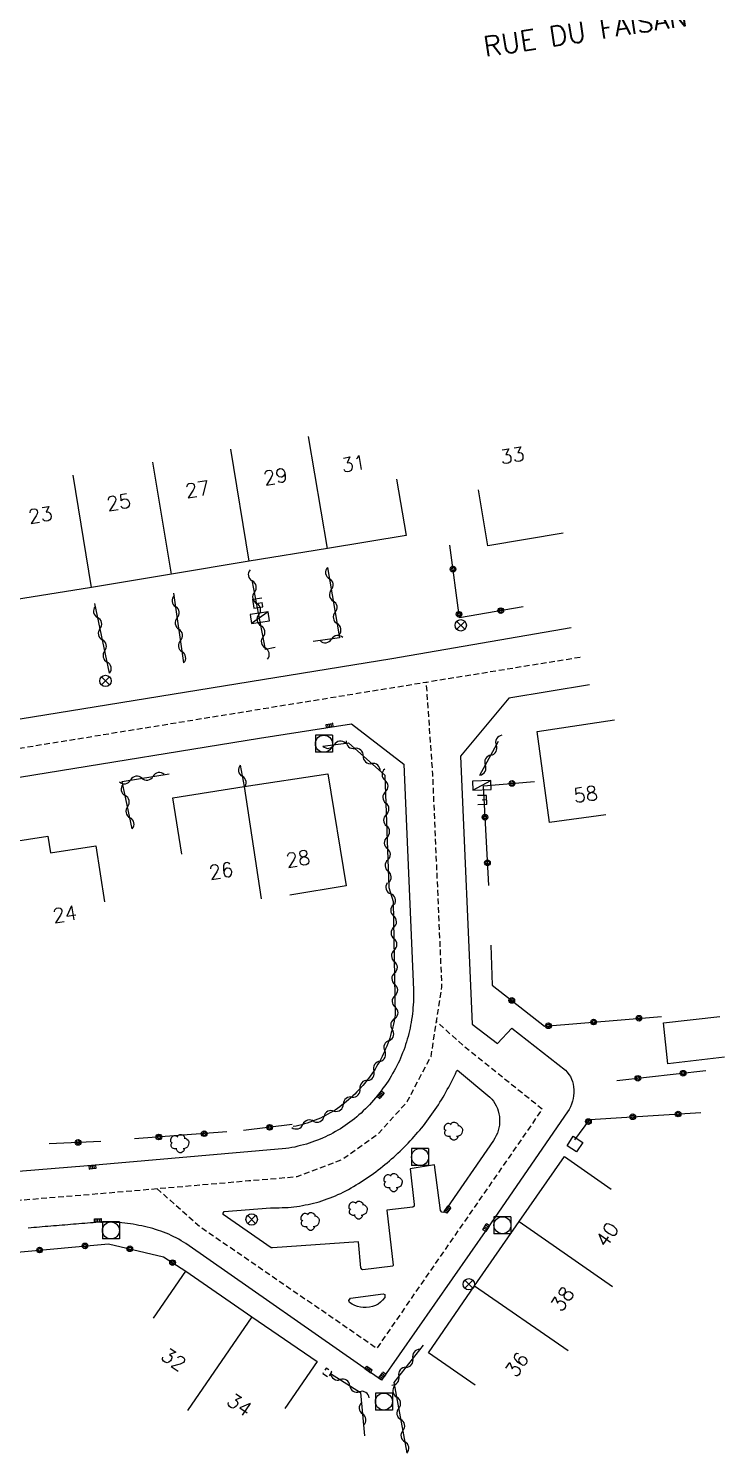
# Model space of a CAD drawing. Header units: millimetres. Extents: x 150037 to 150985, y 153000 to 154000.
# Drawn here: x 150398.2 to 150459.5, y 153591.4 to 153716.7 of the extents above; entities that cross this region are included whole.
import ezdxf
from ezdxf.enums import TextEntityAlignment as Align

# ---------------------------------------------------------------- set-up
doc = ezdxf.new("R2010")
doc.units = ezdxf.units.MM
doc.linetypes.add('DASHED', pattern=[0.75, 0.5, -0.25])
doc.layers.get('0').update_dxf_attribs({"linetype": 'CONTINUOUS'})
for name, color, linetype in [('W0001', 6, 'DASHED'), ('W0008', 7, 'CONTINUOUS'), ('W0100', 7, 'CONTINUOUS'), ('W0112', 1, 'DASHED'), ('W0300', 7, 'CONTINUOUS'), ('W0310', 3, 'CONTINUOUS'), ('W0322', 7, 'CONTINUOUS'), ('W0400', 7, 'CONTINUOUS'), ('W0420', 7, 'CONTINUOUS'), ('W0430', 7, 'CONTINUOUS'), ('W0432', 7, 'CONTINUOUS'), ('W0469', 7, 'CONTINUOUS'), ('W0989', 7, 'CONTINUOUS'), ('W0991', 7, 'CONTINUOUS'), ('W1102', 7, 'CONTINUOUS')]:
    doc.layers.add(name, color=color, linetype=linetype)
doc.styles.get("Standard").update_dxf_attribs({"font": 'romans.shx', "width": 0.85})

# ---------------------------------------------------------------- blocks, each defined once
blk = doc.blocks.new('T400')
for p, q in [((-0.15, 0.3), (0.15, 0.3)), ((-0.15, -0.25), (-0.15, 0.3)), ((-0.15, 0.15), (0.15, 0.15)), ((-0.15, 0), (0.15, 0)), ((0.15, 0.3), (0.15, -0.25)), ((-0.15, -0.15), (0.15, -0.15)), ((-0.15, -0.25), (-0.15, -0.3)), ((-0.15, -0.3), (0.15, -0.3)), ((0.15, -0.3), (0.15, -0.25))]:
    blk.add_line(p, q)
blk = doc.blocks.new('T300')
for p, q in [((-0.8, 0.51), (-0.86, 0.34)), ((-0.86, 0.34), (-0.86, 0.17)), ((-0.86, 0.17), (-0.74, 0.06)), ((-0.69, 0.63), (-0.8, 0.51)), ((-0.8, -0.06), (-0.74, 0.06)), ((-0.74, 0.06), (-0.69, 0.11)), ((-0.57, 0.69), (-0.69, 0.63)), ((-0.46, 0.69), (-0.57, 0.69)), ((-0.29, 0.63), (-0.46, 0.69)), ((-0.29, 0.63), (-0.17, 0.74)), ((-0.23, 0.57), (-0.29, 0.63)), ((-0.17, 0.74), (-0.06, 0.8)), ((-0.06, 0.8), (0.06, 0.8)), ((0.06, 0.8), (0.23, 0.74)), ((0.23, 0.74), (0.34, 0.63)), ((0.34, 0.63), (0.4, 0.51)), ((0.46, 0.46), (0.34, 0.46)), ((0.4, 0.51), (0.4, 0.46)), ((0.57, 0.4), (0.46, 0.46)), ((0.57, 0.4), (0.69, 0.29)), ((0.69, 0.29), (0.74, 0.17)), ((0.74, 0.06), (0.69, -0.17)), ((0.74, 0.17), (0.74, 0.06)), ((-0.8, -0.17), (-0.8, -0.06)), ((-0.8, -0.23), (-0.8, -0.17)), ((-0.74, -0.34), (-0.8, -0.23)), ((-0.69, -0.4), (-0.74, -0.34)), ((-0.51, -0.46), (-0.69, -0.4)), ((-0.4, -0.46), (-0.51, -0.46)), ((-0.4, -0.46), (-0.34, -0.46)), ((-0.34, -0.46), (-0.34, -0.4)), ((-0.34, -0.51), (-0.34, -0.46)), ((-0.29, -0.63), (-0.34, -0.51)), ((-0.17, -0.74), (-0.29, -0.63)), ((-0.06, -0.8), (-0.17, -0.74)), ((0.06, -0.8), (-0.06, -0.8)), ((0.17, -0.74), (0.06, -0.8)), ((0.23, -0.69), (0.17, -0.74)), ((0.29, -0.46), (0.23, -0.46)), ((0.29, -0.63), (0.23, -0.69)), ((0.46, -0.4), (0.29, -0.46)), ((0.34, -0.51), (0.29, -0.63)), ((0.34, -0.51), (0.34, -0.46)), ((0.57, -0.34), (0.46, -0.4)), ((0.63, -0.29), (0.57, -0.34)), ((0.69, -0.17), (0.63, -0.29))]:
    blk.add_line(p, q)
blk = doc.blocks.new('T430')
at = {"flags": 128}
for points in [[(-0.4, 2.1), (0.4, 2.1)], [(-0.4, 2.1), (-0.4, 1.3)], [(-0.4, 1.7), (0, 1.7)], [(-0.4, 1.3), (0.4, 1.3)], [(0.8, 0.8), (-0.8, 0.8)], [(-0.8, 0.8), (-0.8, 0)], [(0.8, 0.8), (-0.8, 0)], [(-0.8, 0), (0.8, 0)], [(0.8, 0), (0.8, 0.8)]]:
    blk.add_lwpolyline(points, dxfattribs=at)
blk = doc.blocks.new('T420')
for p, q in [((0.75, 0.75), (-0.75, 0.75)), ((-0.75, 0.75), (-0.75, -0.75)), ((0.75, 0.75), (0.75, -0.75)), ((0.75, -0.75), (-0.75, -0.75))]:
    blk.add_line(p, q)
blk.add_ellipse((0, 0), major_axis=(-0.53, 0.53), ratio=1, start_param=3.926991, end_param=10.210176)
blk = doc.blocks.new('T432')
at = {"flags": 128}
for points in [[(-0.4, 2.1), (-0.4, 1.3)], [(-0.4, 1.3), (0.4, 1.3)], [(-0.39, 2.1), (0.41, 2.1)], [(0, 1.7), (0.4, 1.7)], [(0.4, 1.3), (0.4, 1.7)], [(0.8, 0.8), (-0.8, 0.8)], [(-0.8, 0.8), (-0.8, 0)], [(0.8, 0.8), (-0.8, 0)], [(-0.8, 0), (0.8, 0)], [(0.8, 0), (0.8, 0.8)]]:
    blk.add_lwpolyline(points, dxfattribs=at)
blk = doc.blocks.new('t322o')
at = {"color": 0, "linetype": 'Continuous'}
for radius in [0.25, 0.15]:
    blk.add_circle((0, 0), radius, dxfattribs=at)
blk = doc.blocks.new('t310o')
at = {"color": 0, "linetype": 'Continuous'}
for centre, start, end in [((-0.5, 0.38), 216.8699, 323.1304), ((0.5, -0.37), 36.8699, 143.1303)]:
    blk.add_arc(centre, 0.625, start, end, dxfattribs=at)
blk = doc.blocks.new('t112o')
at = {"color": 0, "linetype": 'Continuous'}
for p, q in [((-0.5, 0.5), (0.5, 0.5)), ((-0.5, -0.5), (-0.5, 0.5)), ((0.5, 0.5), (0.5, -0.5)), ((0.5, -0.5), (-0.5, -0.5))]:
    blk.add_line(p, q, dxfattribs=at)
blk = doc.blocks.new('T469')
at = {"color": 0, "linetype": 'Continuous', "flags": 128}
for points in [[(-0.35, 0.35), (0.35, -0.35)], [(-0.35, -0.35), (0.35, 0.35)]]:
    blk.add_lwpolyline(points, dxfattribs=at)
at = {"color": 0, "linetype": 'Continuous'}
blk.add_circle((0, 0), 0.5, dxfattribs=at)

msp = doc.modelspace()

# ---------------------------------------------------------------- linework, layer by layer
at = {"layer": 'W0001', "flags": 128}
for points in [[(150287.7, 153646.63), (150296.1, 153641.52), (150300.41, 153639.98), (150305.67, 153639.61), (150311.94, 153639.88), (150319.76, 153640.83), (150334.86, 153643.26), (150393.51, 153652.75), (150446.84, 153661.42), (150446.84, 153661.42)], [(150281.88, 153644.17), (150285.19, 153636.95), (150285.97, 153633.8), (150286.15, 153631.39), (150285.49, 153626.19), (150285.95, 153617.24), (150286.25, 153612.41), (150286.97, 153609.47), (150288.95, 153606.95), (150291.86, 153605.48), (150295.34, 153605.27), (150302.82, 153605.75), (150368, 153611.24), (150405.25, 153614.29), (150417.64, 153615.36), (150421.88, 153615.72), (150425.8, 153617.2), (150429.05, 153619.52), (150431.56, 153622.31), (150433.66, 153626.28), (150434.62, 153632.42), (150433.81, 153651.12), (150433.25, 153659.19)], [(150409.55, 153614.66), (150413.32, 153611.33), (150428.91, 153600.62), (150443.45, 153621.63), (150436.63, 153627.11), (150434.14, 153629.35)]]:
    msp.add_lwpolyline(points, dxfattribs=at)
at = {"layer": 'W0008', "flags": 128}
for points in [[(150445.99, 153663.97), (150430.22, 153661.24), (150401.87, 153656.65), (150364.35, 153650.59)], [(150447.6, 153658.97), (150440.49, 153657.78), (150436.25, 153652.68), (150437.28, 153629.12), (150439.49, 153627.41), (150440.75, 153628.76), (150445.48, 153625.07), (150445.64, 153624.89), (150445.79, 153624.7), (150445.91, 153624.51), (150446.01, 153624.3), (150446.09, 153624.08), (150446.15, 153623.85), (150446.19, 153623.61), (150446.21, 153623.35), (150446.21, 153623.09), (150446.19, 153622.83), (150446.15, 153622.58), (150446.09, 153622.34), (150446.01, 153622.1), (150445.92, 153621.86), (150445.8, 153621.63), (150445.67, 153621.41), (150438.62, 153611.18), (150429.29, 153597.82), (150412.09, 153609.82), (150411.88, 153609.95), (150411.67, 153610.08), (150411.46, 153610.2), (150411.24, 153610.32), (150411.02, 153610.43), (150410.8, 153610.54), (150410.58, 153610.64), (150410.36, 153610.74), (150410.13, 153610.83), (150409.9, 153610.91), (150409.67, 153610.99), (150409.43, 153611.07), (150409.19, 153611.14), (150408.95, 153611.2), (150408.7, 153611.27), (150408.45, 153611.32), (150408.21, 153611.38), (150407.96, 153611.43), (150407.71, 153611.48), (150407.46, 153611.52), (150407.21, 153611.56), (150406.96, 153611.59), (150406.71, 153611.62), (150406.46, 153611.65), (150406.21, 153611.67), (150405.96, 153611.69), (150405.7, 153611.7), (150405.45, 153611.71), (150405.2, 153611.71), (150404.94, 153611.71), (150404.69, 153611.71), (150404.43, 153611.7), (150404.18, 153611.68), (150403.94, 153611.66), (150403.69, 153611.64), (150403.44, 153611.62), (150403.19, 153611.6), (150402.94, 153611.58), (150402.69, 153611.56), (150402.44, 153611.54), (150402.2, 153611.52), (150401.95, 153611.5), (150401.7, 153611.48), (150401.45, 153611.46), (150401.2, 153611.44), (150400.95, 153611.42), (150400.7, 153611.4), (150400.46, 153611.38), (150400.21, 153611.36), (150399.96, 153611.34), (150399.71, 153611.32), (150399.46, 153611.29), (150399.21, 153611.27), (150398.96, 153611.25), (150398.72, 153611.23), (150398.47, 153611.21), (150398.22, 153611.19)], [(150377.26, 153647.56), (150398.73, 153651.04), (150418.57, 153654.27), (150426.66, 153655.55), (150431.27, 153651.99), (150432.11, 153632.15), (150432.12, 153631.88), (150432.12, 153631.61), (150432.11, 153631.35), (150432.1, 153631.09), (150432.09, 153630.82), (150432.07, 153630.56), (150432.05, 153630.3), (150432.02, 153630.05), (150431.99, 153629.79), (150431.95, 153629.54), (150431.91, 153629.28), (150431.86, 153629.03), (150431.81, 153628.78), (150431.76, 153628.54), (150431.7, 153628.29), (150431.64, 153628.05), (150431.57, 153627.8), (150431.5, 153627.56), (150431.42, 153627.32), (150431.34, 153627.08), (150431.25, 153626.85), (150431.16, 153626.61), (150431.07, 153626.38), (150430.97, 153626.14), (150430.87, 153625.91), (150430.76, 153625.68), (150430.65, 153625.46), (150430.53, 153625.23), (150430.41, 153625.01), (150430.28, 153624.78), (150430.15, 153624.56), (150430.02, 153624.34), (150429.88, 153624.12), (150429.73, 153623.91), (150429.59, 153623.69), (150429.43, 153623.48), (150429.28, 153623.27), (150429.11, 153623.06), (150428.95, 153622.85), (150428.78, 153622.64), (150428.6, 153622.44), (150428.43, 153622.24), (150428.25, 153622.04), (150428.07, 153621.85), (150427.88, 153621.67), (150427.7, 153621.49), (150427.51, 153621.31), (150427.31, 153621.14), (150427.12, 153620.97), (150426.92, 153620.81), (150426.72, 153620.65), (150426.52, 153620.5), (150426.32, 153620.35), (150426.11, 153620.2), (150425.9, 153620.06), (150425.69, 153619.93), (150425.47, 153619.8), (150425.25, 153619.67), (150425.03, 153619.55), (150424.81, 153619.43), (150424.58, 153619.32), (150424.36, 153619.21), (150424.12, 153619.11), (150423.89, 153619.01), (150423.66, 153618.91), (150423.42, 153618.82), (150423.18, 153618.74), (150422.93, 153618.66), (150422.69, 153618.58), (150422.44, 153618.51), (150422.18, 153618.44), (150421.93, 153618.38), (150421.67, 153618.32), (150421.42, 153618.27), (150421.15, 153618.22), (150420.89, 153618.18), (150403.12, 153616.64), (150368.95, 153613.86)]]:
    msp.add_lwpolyline(points, dxfattribs=at)
for points in [[(150438.82, 153622.71), (150439, 153622.53), (150439.15, 153622.34), (150439.28, 153622.14), (150439.4, 153621.93), (150439.5, 153621.71), (150439.57, 153621.49), (150439.63, 153621.25), (150439.67, 153621), (150439.69, 153620.75), (150439.68, 153620.5), (150439.67, 153620.25), (150439.63, 153620.01), (150439.57, 153619.77), (150439.49, 153619.54), (150439.4, 153619.32), (150439.28, 153619.09), (150439.15, 153618.88), (150434.78, 153612.56), (150434.62, 153612.58), (150434.48, 153612.73), (150433.96, 153616.76), (150431.83, 153616.4), (150432.17, 153613.26), (150432.18, 153613.12), (150432.06, 153613.02), (150429.78, 153612.77), (150430.32, 153607.92), (150430.29, 153607.84), (150427.66, 153607.53), (150427.59, 153607.56), (150427.49, 153607.7), (150427.27, 153609.97), (150419.7, 153609.46), (150419.58, 153609.45), (150415.38, 153612.37), (150415.36, 153612.49), (150415.45, 153612.64), (150419.53, 153612.98), (150419.79, 153612.98), (150420.05, 153612.98), (150420.31, 153612.98), (150420.57, 153612.99), (150420.83, 153613), (150421.08, 153613.01), (150421.34, 153613.04), (150421.59, 153613.06), (150421.84, 153613.09), (150422.1, 153613.13), (150422.34, 153613.17), (150422.59, 153613.22), (150422.84, 153613.27), (150423.09, 153613.32), (150423.33, 153613.38), (150423.57, 153613.45), (150423.82, 153613.51), (150424.06, 153613.59), (150424.3, 153613.67), (150424.53, 153613.75), (150424.77, 153613.84), (150425.01, 153613.93), (150425.24, 153614.03), (150425.47, 153614.13), (150425.71, 153614.24), (150425.94, 153614.35), (150426.17, 153614.47), (150426.39, 153614.59), (150426.62, 153614.72), (150426.85, 153614.85), (150427.07, 153614.98), (150427.29, 153615.12), (150427.51, 153615.26), (150427.73, 153615.41), (150427.95, 153615.55), (150428.16, 153615.7), (150428.38, 153615.85), (150428.59, 153616), (150428.79, 153616.15), (150429, 153616.31), (150429.2, 153616.46), (150429.41, 153616.62), (150429.6, 153616.78), (150429.8, 153616.94), (150430, 153617.11), (150430.19, 153617.27), (150430.38, 153617.44), (150430.57, 153617.61), (150430.75, 153617.78), (150430.94, 153617.96), (150431.12, 153618.13), (150431.3, 153618.31), (150431.48, 153618.49), (150431.65, 153618.67), (150431.83, 153618.85), (150432, 153619.04), (150432.17, 153619.23), (150432.33, 153619.41), (150432.5, 153619.61), (150432.66, 153619.8), (150432.82, 153619.99), (150432.98, 153620.19), (150433.13, 153620.39), (150433.29, 153620.59), (150433.44, 153620.79), (150433.59, 153620.99), (150433.74, 153621.2), (150433.88, 153621.41), (150434.03, 153621.62), (150434.17, 153621.83), (150434.31, 153622.04), (150434.44, 153622.26), (150434.58, 153622.48), (150434.71, 153622.7), (150434.84, 153622.92), (150434.97, 153623.14), (150435.09, 153623.37), (150435.22, 153623.59), (150435.34, 153623.82), (150435.46, 153624.05), (150435.57, 153624.29), (150435.69, 153624.52), (150435.8, 153624.76), (150435.91, 153625), (150435.97, 153625.09)], [(150429.59, 153605.34), (150429.58, 153605.08), (150429.4, 153604.86), (150429.21, 153604.67), (150429, 153604.51), (150428.76, 153604.39), (150428.51, 153604.29), (150428.23, 153604.23), (150427.96, 153604.2), (150427.7, 153604.2), (150427.44, 153604.23), (150427.19, 153604.28), (150426.95, 153604.37), (150426.71, 153604.49), (150426.48, 153604.64), (150426.43, 153604.82), (150426.56, 153605.02), (150429.46, 153605.42)]]:
    msp.add_lwpolyline(points, close=True, dxfattribs=at)
at = {"layer": 'W0100', "flags": 128}
for points in [[(150430.63, 153677.05), (150431.46, 153672.11), (150424.54, 153670.95), (150417.66, 153669.83), (150410.84, 153668.69), (150403.78, 153667.54), (150397.03, 153666.45), (150390.52, 153665.38), (150389.7, 153670.31)], [(150445.27, 153672.31), (150438.65, 153671.18), (150437.83, 153676.11)], [(150449.03, 153647.53), (150444.08, 153646.85), (150442.99, 153654.86), (150449.79, 153655.88)], [(150411.74, 153644.08), (150410.95, 153649.02), (150417.21, 153650.02), (150424.57, 153651.15), (150426.19, 153641.29), (150421.25, 153640.48)], [(150374.54, 153635.03), (150373.76, 153639.96), (150377.68, 153640.58), (150377.47, 153642.07), (150380.97, 153642.62), (150384.27, 153643.16), (150384.51, 153641.7), (150388.94, 153642.41), (150393.47, 153643.14), (150393.25, 153644.61), (150396.56, 153645.14), (150399.96, 153645.67), (150400.19, 153644.19), (150404.17, 153644.81), (150404.94, 153639.87)], [(150459.47, 153626.21), (150454.5, 153625.64), (150454.09, 153629.23), (150459.06, 153629.8)], [(150437.55, 153597.37), (150433.43, 153600.21), (150437.49, 153606.1), (150441.42, 153611.76), (150445.4, 153617.48), (150449.5, 153614.62)], [(150409.25, 153603.28), (150412.1, 153607.4), (150417.9, 153603.39), (150423.64, 153599.45), (150420.81, 153595.33)]]:
    msp.add_lwpolyline(points, dxfattribs=at)
at = {"layer": 'W0112', "flags": 128}
msp.add_lwpolyline([(150424.13, 153598.4), (150424.65, 153598.08), (150424.94, 153598.55), (150424.43, 153598.88)], close=True, dxfattribs=at)
at = {"layer": 'W0310', "flags": 128}
for points in [[(150424.54, 153669.29), (150425.61, 153663.09), (150423.28, 153662.77)], [(150419.96, 153662.24), (150419.11, 153662.08), (150417.93, 153668.16)], [(150405.38, 153659.99), (150404.07, 153666.12)], [(150411.9, 153660.89), (150411.03, 153667.03)], [(150424.14, 153653.56), (150426.39, 153653.86), (150429.59, 153651.01), (150429.93, 153641.13), (150430.34, 153639.9), (150430.5, 153629.89), (150430.45, 153629.64), (150430.41, 153629.38), (150430.35, 153629.13), (150430.29, 153628.88), (150430.23, 153628.63), (150430.16, 153628.38), (150430.09, 153628.14), (150430.02, 153627.89), (150429.93, 153627.65), (150429.85, 153627.42), (150429.76, 153627.18), (150429.66, 153626.95), (150429.56, 153626.72), (150429.46, 153626.49), (150429.35, 153626.27), (150429.23, 153626.04), (150429.11, 153625.82), (150428.99, 153625.6), (150428.86, 153625.39), (150428.73, 153625.17), (150428.59, 153624.96), (150428.45, 153624.75), (150428.3, 153624.55), (150428.15, 153624.34), (150427.99, 153624.14), (150427.83, 153623.94), (150427.66, 153623.74), (150427.49, 153623.55), (150427.32, 153623.36), (150427.14, 153623.17), (150426.96, 153622.98), (150426.78, 153622.81), (150426.59, 153622.63), (150426.4, 153622.47), (150426.21, 153622.31), (150426.02, 153622.15), (150425.82, 153622), (150425.62, 153621.85), (150425.42, 153621.71), (150425.21, 153621.57), (150425.01, 153621.44), (150424.79, 153621.32), (150424.58, 153621.2), (150424.36, 153621.08), (150424.14, 153620.97), (150423.92, 153620.87), (150423.7, 153620.77), (150423.47, 153620.67), (150423.24, 153620.59), (150423, 153620.5), (150422.77, 153620.42), (150422.53, 153620.35), (150422.29, 153620.28), (150422.04, 153620.22), (150421.79, 153620.16), (150421.54, 153620.11)], [(150437.95, 153651.02), (150439.6, 153654.02)], [(150407.38, 153646.3), (150406.5, 153650.47), (150410.63, 153651.15)], [(150416.88, 153651.91), (150417.21, 153650.03)], [(150431.55, 153591.41), (150430.4, 153597.61), (150432.98, 153600.9)], [(150424.82, 153598.39), (150427.46, 153596.73), (150427.8, 153592.92)]]:
    msp.add_lwpolyline(points, dxfattribs=at)
at = {"layer": 'W0322', "flags": 128}
for points in [[(150441.76, 153665.83), (150436.16, 153664.85), (150435.31, 153671.26)], [(150438.73, 153641.33), (150438.26, 153650.08), (150442.77, 153650.46)], [(150438.91, 153636.06), (150439.03, 153632.56), (150443.64, 153628.95), (150453.94, 153629.8)], [(150457.82, 153625.03), (150449.99, 153624.15)], [(150446.31, 153618.95), (150447.63, 153620.75), (150457.39, 153621.34)], [(150415.7, 153619.64), (150407.56, 153619.04)], [(150421.45, 153620.29), (150417.17, 153619.77)], [(150404.6, 153618.81), (150400.08, 153618.6)], [(150397.24, 153609.08), (150405.28, 153609.81), (150410.13, 153608.66), (150412.1, 153607.39)]]:
    msp.add_lwpolyline(points, dxfattribs=at)
at = {"layer": 'W1102', "flags": 128}
for points in [[(150424.54, 153670.95), (150422.88, 153680.81)], [(150410.84, 153668.69), (150409.2, 153678.56)], [(150417.66, 153669.83), (150416.05, 153679.7)], [(150403.78, 153667.54), (150402.17, 153677.41)], [(150417.21, 153650.02), (150418.72, 153640.14)], [(150441.42, 153611.76), (150449.62, 153606.05)], [(150437.49, 153606.1), (150445.71, 153600.41)], [(150417.9, 153603.39), (150412.24, 153595.14)]]:
    msp.add_lwpolyline(points, dxfattribs=at)

# ---------------------------------------------------------------- block references
at = {"layer": 'W0112', "rotation": 147.0502834509351}
msp.add_blockref('t112o', (150446.31, 153618.58), dxfattribs=at)
at = {"layer": 'W0300'}
for p in [(150435.67, 153619.71), (150411.61, 153618.62), (150430.37, 153615.18), (150427.29, 153612.77), (150423.07, 153611.77)]:
    msp.add_blockref('T300', p, dxfattribs=at)
at = {"layer": 'W0310'}
for p, rotation in [((150417.94, 153668.1), 100.9741697391938), ((150424.71, 153668.3), 279.8050265713598), ((150425.05, 153666.33), 279.8050265713598), ((150411.2, 153665.84), 98.09061104259378), ((150418.32, 153666.13), 100.9741697391938), ((150404.33, 153664.88), 102.0690263994338), ((150411.48, 153663.86), 98.09061104259378), ((150418.7, 153664.17), 100.9741697391938), ((150425.39, 153664.36), 279.8050265713598), ((150404.75, 153662.93), 102.0690263994338), ((150411.76, 153661.88), 98.09061104259378), ((150419.08, 153662.21), 100.9741697391938), ((150424.9, 153662.99), 187.754013636667), ((150405.17, 153660.97), 102.0690263994338), ((150425.14, 153653.69), 7.391573261803952), ((150426.94, 153653.37), 318.3073077445364), ((150439.4, 153653.65), 61.14125325748146), ((150428.43, 153652.04), 318.3073077445364), ((150438.44, 153651.9), 61.14125325748146), ((150407.23, 153650.59), 9.229869436709901), ((150409.2, 153650.91), 9.229869436709901), ((150417.05, 153650.92), 279.9851313664175), ((150429.61, 153650.56), 271.9611559396615), ((150406.76, 153649.23), 101.8503237148477), ((150429.68, 153648.56), 271.9611559396615), ((150407.18, 153647.28), 101.8503237148477), ((150429.74, 153646.56), 271.9611559396615), ((150429.81, 153644.56), 271.9611559396615), ((150429.88, 153642.56), 271.9611559396615), ((150430.11, 153640.59), 288.624335529891), ((150430.36, 153638.63), 270.8840856568452), ((150430.39, 153636.63), 270.8840856568452), ((150430.43, 153634.63), 270.8840856568452), ((150430.46, 153632.63), 270.8840856568452), ((150430.49, 153630.63), 270.8840856568452), ((150430.24, 153628.66), 255.835464952484), ((150429.58, 153626.77), 246.4528964858589), ((150428.63, 153625.02), 236.9085476841821), ((150427.4, 153623.44), 227.7130814725006), ((150425.94, 153622.09), 217.5694876552788), ((150424.24, 153621.02), 206.5937787913545), ((150422.38, 153620.31), 195.7662616515848), ((150432.06, 153599.73), 51.89118626134735), ((150425.67, 153597.86), 327.8067344665978), ((150430.83, 153598.16), 51.89118626134735), ((150427.36, 153596.79), 327.8067344665978), ((150430.64, 153596.33), 100.477156582329), ((150427.63, 153594.85), 275.091844925443), ((150431, 153594.36), 100.477156582329), ((150431.36, 153592.39), 100.477156582329)]:
    msp.add_blockref('t310o', p, dxfattribs=dict(at, rotation=rotation))
at = {"layer": 'W0322'}
for p, rotation in [((150435.59, 153669.14), 97.55659705285632), ((150436.12, 153665.17), 97.55659705285632), ((150439.79, 153665.49), 189.936075034958), ((150440.78, 153650.29), 184.8144871908496), ((150438.4, 153647.32), 93.06882058269296), ((150438.62, 153643.32), 93.06882058269296), ((150440.76, 153631.21), 141.9506035219061), ((150451.95, 153629.64), 184.7459639971524), ((150443.98, 153628.98), 184.7459639971524), ((150447.96, 153629.31), 184.7459639971524), ((150451.85, 153624.36), 186.4558052006066), ((150455.83, 153624.81), 186.4558052006066), ((150447.5, 153620.56), 53.49077611214054), ((150451.4, 153620.98), 3.44346420973925), ((150455.39, 153621.22), 3.44346420973925), ((150413.71, 153619.49), 184.2391253099744), ((150419.46, 153620.05), 186.8673919364774), ((150402.61, 153618.72), 182.7617434939139), ((150409.72, 153619.2), 184.2391253099744), ((150403.22, 153609.62), 5.224555058452983), ((150407.16, 153609.37), 346.6774475255223), ((150399.23, 153609.26), 5.224555058452983), ((150410.92, 153608.15), 327.1604916004958)]:
    msp.add_blockref('t322o', p, dxfattribs=dict(at, rotation=rotation))
at = {"layer": 'W0400'}
for p, rotation in [((150424.74, 153655.39), 98.98103453812821), ((150429.22, 153622.92), 321.512688591686), ((150403.86, 153616.54), 274.9525869590851), ((150435.1, 153612.82), 144.9634818866271), ((150404.36, 153611.86), 90), ((150438.5, 153611.23), 149.1381571888133), ((150428.16, 153598.76), 55.04216317612222), ((150429.37, 153598.18), 143.0175002165068)]:
    msp.add_blockref('T400', p, dxfattribs=dict(at, rotation=rotation))
at = {"layer": 'W0420'}
for p in [(150424.23, 153653.79), (150432.69, 153617.44), (150439.94, 153611.44), (150405.5, 153610.98), (150429.51, 153595.93)]:
    msp.add_blockref('T420', p, dxfattribs=at)
at = {"layer": 'W0430', "rotation": 181.5743709554456}
msp.add_blockref('T430', (150438.11, 153650.53), dxfattribs=at)
at = {"layer": 'W0432', "rotation": 8.048231766086}
msp.add_blockref('T432', (150418.65, 153664.47), dxfattribs=at)
at = {"layer": 'W0469'}
for p in [(150436.27, 153664.2), (150405.02, 153659.31), (150417.88, 153611.95), (150436.98, 153606.25)]:
    msp.add_blockref('T469', p, dxfattribs=at)

# ---------------------------------------------------------------- texts
at = {"layer": 'W0989'}
msp.add_text('RUE DU FAISAN', height=1.75, rotation=8.707, dxfattribs=at).set_placement((150447.22, 153716.44), align=Align.MIDDLE)
at = {"layer": 'W0991'}
for s, rotation, p in [('33', 9.4103, (150440.8, 153679.15)), ('31', 9.5535, (150426.84, 153678.43)), ('29', 9.2315, (150419.97, 153677.3)), ('27', 9.4621, (150413.1, 153676.17)), ('25', 9.2702, (150406.18, 153675.03)), ('23', 9.1871, (150399.29, 153673.91)), ('58', 7.7634, (150447.25, 153649.34)), ('28', 8.7191, (150421.95, 153643.67)), ('26', 9.1194, (150415.19, 153642.61)), ('24', 8.6807, (150401.44, 153638.8)), ('40', 55.1434, (150449.15, 153610.62)), ('38', 55.2555, (150445.21, 153604.95)), ('32', 325.3423, (150411.02, 153599.63)), ('36', 55.4115, (150441.22, 153599.18)), ('34', 325.5804, (150416.81, 153595.65))]:
    msp.add_text(s, height=1.25, rotation=rotation, dxfattribs=at).set_placement(p, align=Align.MIDDLE)

doc.saveas('drawing.dxf')
